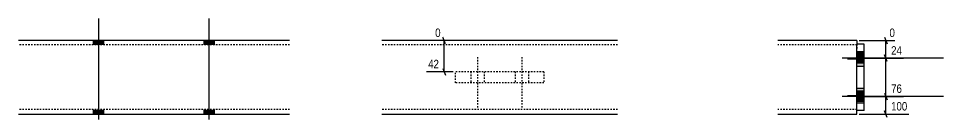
# Model space of a CAD drawing. Header units: millimetres. Extents: x -51 to 32726, y 5 to 915.
# Drawn here: x 11835 to 13091, y 10 to 147 of the extents above; entities that cross this region are included whole.
import ezdxf

# ---------------------------------------------------------------- set-up
doc = ezdxf.new("R2010")
doc.units = ezdxf.units.MM
doc.linetypes.add('DXK_LINE_DOT2', pattern=[3.9198, 1.9599, -1.9599])
doc.layers.add('MÅLSÆTNING', color=7, linetype='Continuous')
doc.layers.add('STÅL', color=7, linetype='Continuous')
doc.styles.add('Arial Narrow', font='ARIALN.TTF', dxfattribs={"height": 0.2})

msp = doc.modelspace()

# ---------------------------------------------------------------- hatches: boundary and pattern name
at = {"layer": 'STÅL', "linetype": 'Continuous'}
for points in [[(11951.4, 117.2), (11937.4, 117.2), (11937.4, 111.2), (11951.4, 111.2)], [(11951.4, 117.2), (11937.4, 117.2), (11937.4, 111.2), (11951.4, 111.2)], [(12101.4, 117.2), (12087.4, 117.2), (12087.4, 111.2), (12101.4, 111.2)], [(12101.4, 117.2), (12087.4, 117.2), (12087.4, 111.2), (12101.4, 111.2)], [(12973.5, 102.2), (12973.5, 82.2), (12983.5, 82.2), (12983.5, 102.2)], [(12983.5, 86.2), (12983.5, 100.2), (12973.5, 100.2), (12973.5, 86.2)], [(12983.5, 86.2), (12983.5, 100.2), (12973.5, 100.2), (12973.5, 86.2)], [(12973.5, 52.2), (12973.5, 32.2), (12983.5, 32.2), (12983.5, 52.2)], [(12983.5, 34.2), (12983.5, 48.2), (12973.5, 48.2), (12973.5, 34.2)], [(12983.5, 34.2), (12983.5, 48.2), (12973.5, 48.2), (12973.5, 34.2)], [(11951.4, 23.2), (11937.4, 23.2), (11937.4, 17.2), (11951.4, 17.2)], [(11951.4, 23.2), (11937.4, 23.2), (11937.4, 17.2), (11951.4, 17.2)], [(12101.4, 23.2), (12087.4, 23.2), (12087.4, 17.2), (12101.4, 17.2)], [(12101.4, 23.2), (12087.4, 23.2), (12087.4, 17.2), (12101.4, 17.2)]]:
    msp.add_hatch(color=96, dxfattribs=at).paths.add_polyline_path(points)

# ---------------------------------------------------------------- linework, layer by layer
at = {"layer": 'MÅLSÆTNING', "color": 7, "linetype": 'Continuous'}
for p, q in [((12433.2, 117.2), (12401, 117.2)), ((12415.2, 112.7), (12411.6, 121.7)), ((12413.4, 74.7), (12413.4, 117.2)), ((12976.5, 117.2), (13025, 117.2)), ((13010.8, 121.7), (13014.4, 112.7)), ((13012.6, 93.2), (13012.6, 117.2)), ((12976.5, 93.2), (13036.7, 93.2)), ((12976.5, 93.2), (13036.7, 93.2)), ((13014.4, 88.7), (13010.8, 97.7)), ((13014.4, 88.7), (13010.8, 97.7)), ((13012.6, 41.2), (13012.6, 93.2)), ((12411.6, 79.2), (12415.2, 70.2)), ((12425.6, 74.7), (12389.3, 74.7)), ((12976.5, 41.2), (13036.7, 41.2)), ((12976.5, 41.2), (13036.7, 41.2)), ((13010.8, 45.7), (13014.4, 36.7)), ((13010.8, 45.7), (13014.4, 36.7)), ((13012.6, 17.2), (13012.6, 41.2)), ((12976.5, 17.2), (13044, 17.2)), ((13014.4, 12.7), (13010.8, 21.7))]:
    msp.add_line(p, q, dxfattribs=at)
at = {"layer": 'STÅL', "color": 96, "linetype": 'Continuous'}
for p, q in [((11944.4, 9.7), (11944.4, 147.2)), ((11944.4, 9.7), (11944.4, 147.2)), ((12094.4, 9.7), (12094.4, 147.2)), ((12094.4, 9.7), (12094.4, 147.2)), ((11937.4, 111.2), (11937.4, 117.2)), ((11937.4, 111.2), (11937.4, 117.2)), ((11951.4, 111.2), (11951.4, 117.2)), ((11951.4, 111.2), (11951.4, 117.2)), ((12087.4, 111.2), (12087.4, 117.2)), ((12087.4, 111.2), (12087.4, 117.2)), ((12101.4, 111.2), (12101.4, 117.2)), ((12101.4, 111.2), (12101.4, 117.2)), ((12973.5, 102.2), (12983.5, 102.2)), ((13091, 93.2), (12953.5, 93.2)), ((13091, 93.2), (12953.5, 93.2)), ((12960.5, 92.2), (12983.5, 92.2)), ((12983.5, 100.2), (12973.5, 100.2)), ((12983.5, 100.2), (12973.5, 100.2)), ((12983.5, 86.2), (12973.5, 86.2)), ((12983.5, 86.2), (12973.5, 86.2)), ((12973.5, 82.2), (12983.5, 82.2)), ((12973.5, 52.2), (12983.5, 52.2)), ((13091, 41.2), (12953.5, 41.2)), ((13091, 41.2), (12953.5, 41.2)), ((12960.5, 42.2), (12983.5, 42.2)), ((12983.5, 48.2), (12973.5, 48.2)), ((12983.5, 48.2), (12973.5, 48.2)), ((12983.5, 34.2), (12973.5, 34.2)), ((12983.5, 34.2), (12973.5, 34.2)), ((12973.5, 32.2), (12983.5, 32.2)), ((11937.4, 17.2), (11937.4, 23.2)), ((11937.4, 17.2), (11937.4, 23.2)), ((11951.4, 17.2), (11951.4, 23.2)), ((11951.4, 17.2), (11951.4, 23.2)), ((12087.4, 17.2), (12087.4, 23.2)), ((12087.4, 17.2), (12087.4, 23.2)), ((12101.4, 17.2), (12101.4, 23.2)), ((12101.4, 17.2), (12101.4, 23.2))]:
    msp.add_line(p, q, dxfattribs=at)
at = {"layer": 'STÅL', "color": 2, "linetype": 'Continuous'}
for p, q in [((12203.4, 117.2), (11835.4, 117.2)), ((12648.6, 117.2), (12328.6, 117.2)), ((12973.5, 117.2), (12866, 117.2)), ((12973.5, 117.2), (12973.5, 116.3)), ((12973.5, 116.3), (12973.5, 112.2)), ((12983.5, 112.2), (12973.5, 112.2)), ((12973.5, 22.2), (12973.5, 112.2)), ((12983.5, 22.2), (12983.5, 112.2)), ((11835.4, 17.2), (12203.4, 17.2)), ((12328.6, 17.2), (12648.6, 17.2)), ((12866, 17.2), (12973.5, 17.2)), ((12983.5, 22.2), (12973.5, 22.2)), ((12973.5, 17.2), (12973.5, 22.2))]:
    msp.add_line(p, q, dxfattribs=at)
at = {"layer": 'STÅL', "color": 7, "linetype": 'DXK_LINE_DOT2'}
for p, q in [((12203.4, 111.2), (11835.4, 111.2)), ((12648.6, 111.2), (12328.6, 111.2)), ((12973.5, 111.2), (12866, 111.2)), ((12973.5, 112.2), (12973.5, 105.2)), ((12973.5, 22.2), (12973.5, 105.2)), ((12548.6, 74.7), (12428.6, 74.7)), ((12428.6, 59.7), (12428.6, 74.7)), ((12548.6, 74.7), (12548.6, 59.7)), ((12548.6, 59.7), (12428.6, 59.7)), ((12203.4, 23.2), (11835.4, 23.2)), ((12648.6, 23.2), (12328.6, 23.2)), ((12973.5, 23.2), (12866, 23.2))]:
    msp.add_line(p, q, dxfattribs=at)
at = {"layer": 'STÅL', "color": 96, "linetype": 'DXK_LINE_DOT2'}
for p, q in [((12458.6, 94.7), (12458.6, 24.7)), ((12518.6, 94.7), (12518.6, 24.7)), ((12449.6, 74.7), (12449.6, 59.7)), ((12467.6, 74.7), (12467.6, 59.7)), ((12509.6, 74.7), (12509.6, 59.7)), ((12527.6, 74.7), (12527.6, 59.7))]:
    msp.add_line(p, q, dxfattribs=at)

# ---------------------------------------------------------------- next in the draw order: wipeouts: each hides what was drawn before it
at = {"color": 0, "linetype": 'Continuous'}
for points in [[(12410.7, 119.6), (12410.7, 136.4), (12398.6, 136.4), (12398.6, 119.6)], [(13027.4, 119.6), (13027.4, 136.4), (13015.3, 136.4), (13015.3, 119.6)], [(13036.9, 95.6), (13036.9, 112.4), (13017.5, 112.4), (13017.5, 95.6)], [(12408.5, 77.1), (12408.5, 93.9), (12389.1, 93.9), (12389.1, 77.1)], [(13036.9, 43.6), (13036.9, 60.4), (13017.5, 60.4), (13017.5, 43.6)], [(13044.2, 19.6), (13044.2, 36.4), (13017.5, 36.4), (13017.5, 19.6)]]:
    msp.add_wipeout(points, dxfattribs=at).dxf.layer = 'MÅLSÆTNING'

# ---------------------------------------------------------------- next in the draw order: texts
at = {"layer": 'MÅLSÆTNING', "color": 3, "linetype": 'Continuous', "style": 'Arial Narrow'}
for s, height, p in [('0', 11.5, (12401, 122)), ('0', 11.5, (13017.7, 122)), ('24', 11.45, (13019.9, 98)), ('42', 11.45, (12391.5, 79.5)), ('76', 11.45, (13019.9, 46)), ('100', 11.45, (13019.9, 22))]:
    msp.add_text(s, height=height, dxfattribs=at).set_placement(p)

doc.saveas('drawing.dxf')
